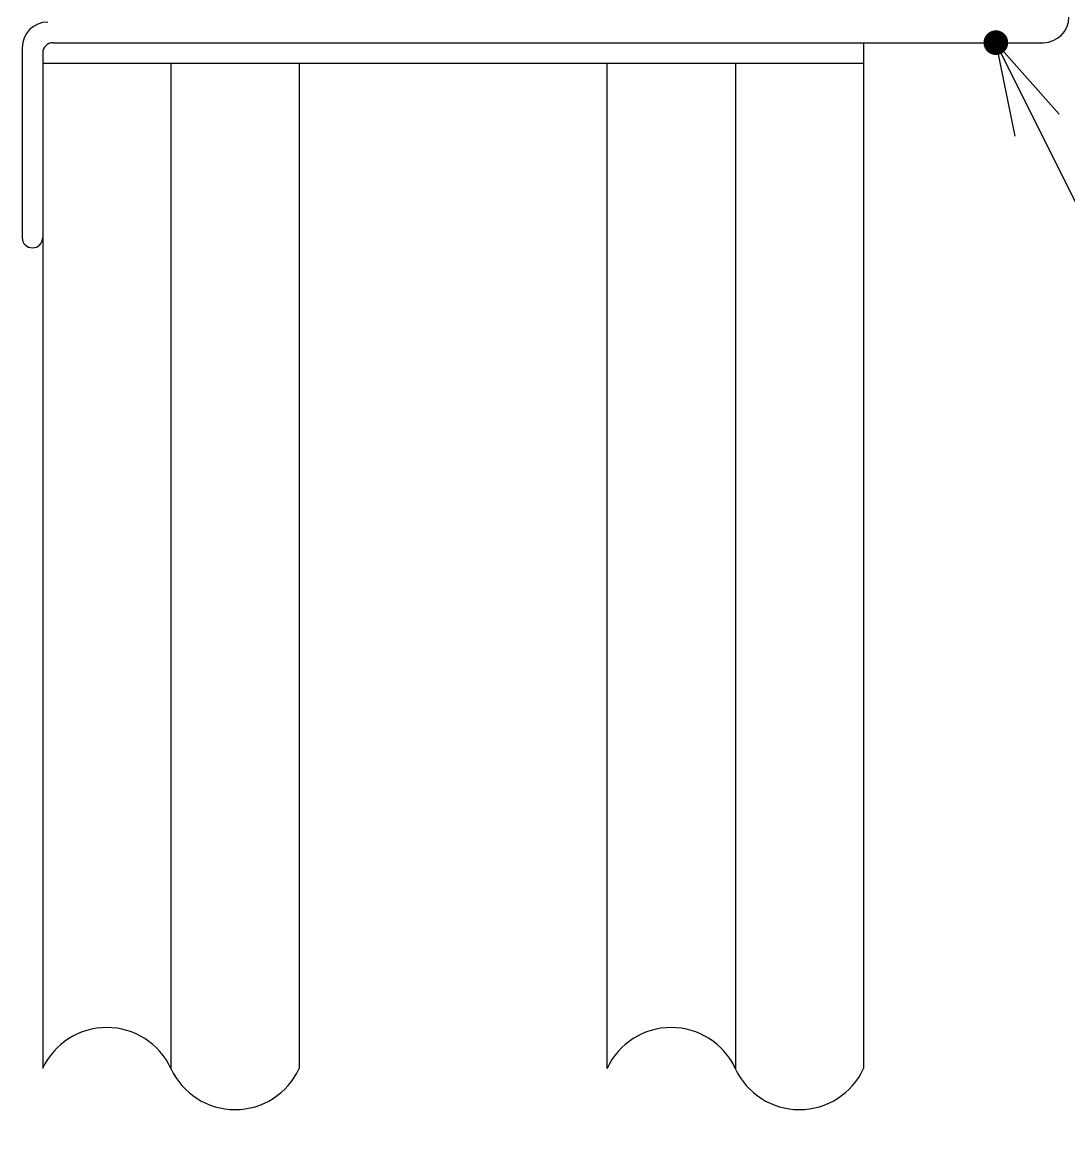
# Model space of a CAD drawing. Extents: x 443 to 1217, y -1921 to -677.
# Drawn here: x 884.51 to 904.38, y -1041.62 to -1020.59 of the extents above; entities that cross this region are included whole.
import ezdxf

# ---------------------------------------------------------------- set-up
doc = ezdxf.new("R2010")
doc.units = 0
doc.header["$MEASUREMENT"] = 0
doc.layers.get('0').update_dxf_attribs({"linetype": 'CONTINUOUS'})
doc.layers.add('2', color=2, linetype='CONTINUOUS')
doc.layers.add('3', color=8, linetype='CONTINUOUS')

msp = doc.modelspace()

# ---------------------------------------------------------------- linework, layer by layer
at = {"color": 7, "linetype": 'Continuous'}
msp.add_line((902.993, -1020.976), (913.27, -1041.618), dxfattribs=at)
at = {"color": 8}
for q in [(904.195, -1022.336), (903.354, -1022.754), (904.035, -1023.068)]:
    msp.add_line((902.993, -1020.976), q, dxfattribs=at)
at = {"color": 8, "const_width": 0.234}
msp.add_lwpolyline([(903.058, -1020.878, 1), (902.928, -1021.073, 1), (903.058, -1020.878)], format="xyb", dxfattribs=at)
at = {"layer": '2', "color": 3, "linetype": 'Continuous'}
for p, q in [((900.483, -1020.976), (900.483, -1040.454)), ((884.9, -1021.171), (884.9, -1040.454)), ((889.769, -1021.365), (889.769, -1040.454)), ((895.613, -1040.454), (895.613, -1021.365))]:
    msp.add_line(p, q, dxfattribs=at)
at = {"layer": '2', "color": 8, "linetype": 'Continuous'}
for p, q in [((887.335, -1021.365), (887.335, -1040.454)), ((898.048, -1021.365), (898.048, -1040.454))]:
    msp.add_line(p, q, dxfattribs=at)
at = {"layer": '2', "color": 3, "linetype": 'Continuous'}
for centre, start, end in [((886.117, -1041.016), 24.7615, 155.2385), ((896.83, -1041.016), 24.7615, 155.2385), ((888.552, -1039.893), 204.7615, 335.2385), ((899.265, -1039.893), 204.7615, 335.2385)]:
    msp.add_arc(centre, 1.341, start, end, dxfattribs=at)
at = {"layer": '3', "color": 3, "linetype": 'Continuous'}
for p, q in [((884.51, -1021.073), (884.51, -1024.677)), ((885.095, -1020.976), (903.892, -1020.976)), ((884.9, -1021.365), (900.483, -1021.365))]:
    msp.add_line(p, q, dxfattribs=at)
for centre, radius, start, end in [((884.997, -1021.073), 0.487, 90, 180), ((903.892, -1020.489), 0.487, 270, 0), ((885.095, -1021.171), 0.195, 90, 180), ((884.705, -1024.677), 0.195, 180, 0)]:
    msp.add_arc(centre, radius, start, end, dxfattribs=at)

doc.saveas('drawing.dxf')
